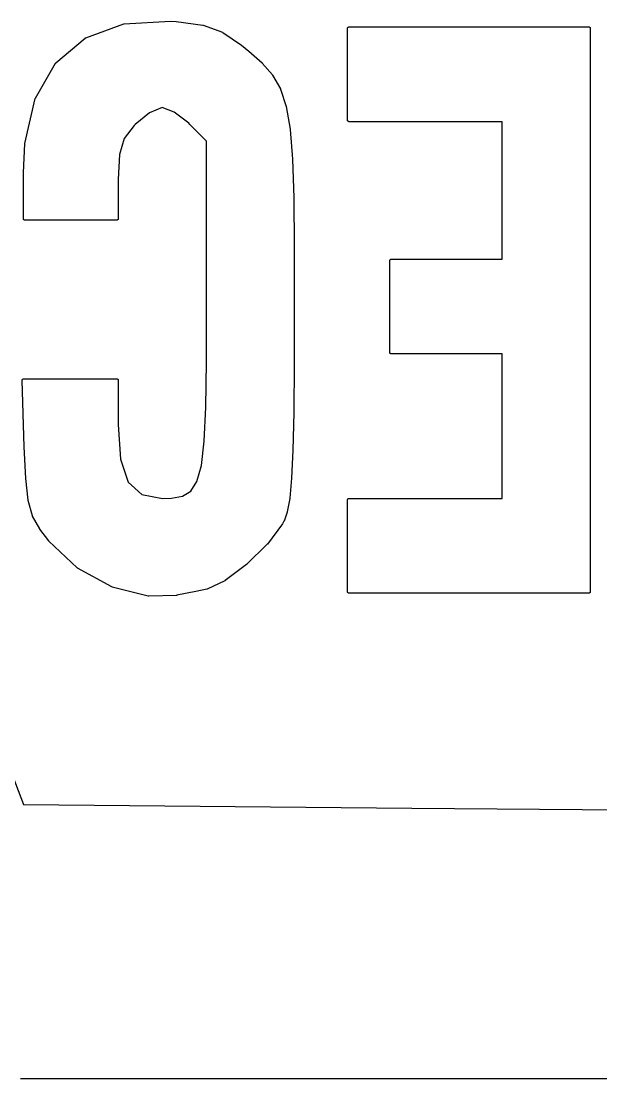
# Model space of a CAD drawing. Extents: x 82.3 to 113.6, y -103.4 to -64.8.
# Drawn here: x 107.221 to 108.962, y -87.875 to -84.694 of the extents above; entities that cross this region are included whole.
import ezdxf

# ---------------------------------------------------------------- set-up
doc = ezdxf.new("R2010")
doc.units = 0
doc.layers.add('BLACK', color=7, linetype='CONTINUOUS')

msp = doc.modelspace()

# ---------------------------------------------------------------- linework, layer by layer
at = {"layer": 'BLACK', "linetype": 'CONTINUOUS'}
for p, q in [((107.415, -84.744), (107.529, -84.7023)), ((107.529, -84.7021), (107.53, -84.702)), ((107.529, -84.7022), (107.529, -84.7021)), ((107.529, -84.7021), (107.529, -84.7021)), ((107.529, -84.7023), (107.529, -84.7022)), ((107.529, -84.7023), (107.529, -84.7023)), ((107.53, -84.702), (107.669, -84.6942)), ((107.53, -84.702), (107.53, -84.702)), ((107.53, -84.702), (107.53, -84.702)), ((107.669, -84.6942), (107.669, -84.6942)), ((107.669, -84.6942), (107.669, -84.6942)), ((107.669, -84.6942), (107.669, -84.6942)), ((107.669, -84.6942), (107.686, -84.6954)), ((107.686, -84.6954), (107.686, -84.6954)), ((107.686, -84.6954), (107.686, -84.6954)), ((107.686, -84.6954), (107.686, -84.6954)), ((107.686, -84.6954), (107.766, -84.706)), ((107.766, -84.706), (107.766, -84.706)), ((107.766, -84.706), (107.766, -84.706)), ((107.766, -84.706), (107.766, -84.706)), ((107.766, -84.706), (107.767, -84.7061)), ((107.767, -84.7061), (107.767, -84.7063)), ((107.767, -84.7063), (107.767, -84.7063)), ((107.767, -84.7063), (107.767, -84.7063)), ((107.767, -84.7063), (107.826, -84.7277)), ((107.826, -84.7277), (107.826, -84.7277)), ((107.826, -84.7277), (107.826, -84.7278)), ((107.826, -84.7278), (107.826, -84.7278)), ((107.826, -84.7278), (107.827, -84.728)), ((107.827, -84.728), (107.827, -84.7281)), ((107.827, -84.7281), (107.827, -84.7282)), ((107.827, -84.7282), (107.827, -84.7283)), ((107.827, -84.7283), (107.883, -84.7666)), ((108.201, -84.7144), (108.202, -84.7139)), ((108.201, -84.7148), (108.201, -84.7144)), ((108.201, -84.7144), (108.201, -84.7144)), ((108.201, -84.7144), (108.201, -84.7144)), ((108.201, -84.7153), (108.201, -84.7148)), ((108.201, -84.7157), (108.201, -84.7153)), ((108.201, -84.7153), (108.201, -84.7153)), ((108.201, -84.7153), (108.201, -84.7153)), ((108.201, -84.7163), (108.201, -84.7157)), ((108.201, -84.9915), (108.201, -84.7163)), ((108.202, -84.7128), (108.203, -84.7125)), ((108.202, -84.7131), (108.202, -84.7128)), ((108.202, -84.7128), (108.202, -84.7128)), ((108.202, -84.7128), (108.202, -84.7128)), ((108.202, -84.7135), (108.202, -84.7131)), ((108.202, -84.7139), (108.202, -84.7135)), ((108.202, -84.7135), (108.202, -84.7135)), ((108.202, -84.7135), (108.202, -84.7135)), ((108.203, -84.7121), (108.204, -84.7119)), ((108.203, -84.7122), (108.203, -84.7121)), ((108.203, -84.7125), (108.203, -84.7122)), ((108.203, -84.7122), (108.203, -84.7122)), ((108.204, -84.7116), (108.205, -84.7114)), ((108.204, -84.7117), (108.204, -84.7116)), ((108.204, -84.7119), (108.204, -84.7117)), ((108.204, -84.7117), (108.204, -84.7117)), ((108.204, -84.7117), (108.204, -84.7117)), ((108.205, -84.7114), (108.206, -84.7113)), ((108.205, -84.7114), (108.205, -84.7114)), ((108.205, -84.7114), (108.205, -84.7114)), ((108.205, -84.7114), (108.205, -84.7114)), ((108.206, -84.7113), (108.926, -84.7113)), ((108.926, -84.7113), (108.926, -84.7114)), ((108.926, -84.7114), (108.927, -84.7114)), ((108.927, -84.7114), (108.927, -84.7114)), ((108.927, -84.7114), (108.927, -84.7114)), ((108.927, -84.7114), (108.927, -84.7116)), ((108.927, -84.7116), (108.927, -84.7117)), ((108.927, -84.7117), (108.927, -84.7117)), ((108.927, -84.7117), (108.927, -84.7117)), ((108.927, -84.7117), (108.928, -84.712)), ((108.928, -84.712), (108.928, -84.7122)), ((108.928, -84.7122), (108.928, -84.7122)), ((108.928, -84.7122), (108.928, -84.7122)), ((108.928, -84.7122), (108.929, -84.7125)), ((108.929, -84.7125), (108.929, -84.7128)), ((108.929, -84.7128), (108.929, -84.7128)), ((108.929, -84.7128), (108.929, -84.7128)), ((108.929, -84.7128), (108.929, -84.7131)), ((108.929, -84.7131), (108.93, -84.7136)), ((108.93, -84.7136), (108.93, -84.7136)), ((108.93, -84.7136), (108.93, -84.7136)), ((108.93, -84.7136), (108.93, -84.714)), ((108.93, -84.714), (108.93, -84.7144)), ((108.93, -84.7144), (108.93, -84.7144)), ((108.93, -84.7144), (108.93, -84.7145)), ((108.93, -84.7145), (108.93, -84.7148)), ((108.93, -84.7148), (108.93, -84.7154)), ((108.93, -84.7154), (108.93, -84.7154)), ((108.93, -84.7154), (108.93, -84.7154)), ((108.93, -84.7154), (108.93, -84.7158)), ((108.93, -84.7158), (108.93, -84.7163)), ((108.93, -84.7163), (108.93, -86.4097)), ((107.325, -84.8191), (107.413, -84.7449)), ((107.413, -84.7448), (107.414, -84.7446)), ((107.413, -84.7449), (107.413, -84.7448)), ((107.414, -84.7441), (107.415, -84.744)), ((107.414, -84.7443), (107.414, -84.7441)), ((107.414, -84.7444), (107.414, -84.7443)), ((107.414, -84.7446), (107.414, -84.7444)), ((107.414, -84.7444), (107.414, -84.7444)), ((107.883, -84.7666), (107.883, -84.7667)), ((107.883, -84.7667), (107.883, -84.7668)), ((107.883, -84.7668), (107.883, -84.7669)), ((107.883, -84.7669), (107.905, -84.7848)), ((107.905, -84.7848), (107.905, -84.7849)), ((107.905, -84.7849), (107.905, -84.7849)), ((107.905, -84.7849), (107.905, -84.7849)), ((107.905, -84.7849), (107.945, -84.8199)), ((107.264, -84.9257), (107.324, -84.8204)), ((107.324, -84.8203), (107.325, -84.8201)), ((107.324, -84.8204), (107.324, -84.8203)), ((107.325, -84.8193), (107.325, -84.8191)), ((107.325, -84.8196), (107.325, -84.8193)), ((107.325, -84.8197), (107.325, -84.8196)), ((107.325, -84.8198), (107.325, -84.8197)), ((107.325, -84.8201), (107.325, -84.8198)), ((107.945, -84.8199), (107.945, -84.8199)), ((107.945, -84.8199), (107.945, -84.8201)), ((107.945, -84.8201), (107.945, -84.8203)), ((107.945, -84.8203), (107.976, -84.8557)), ((107.976, -84.8557), (107.976, -84.8557)), ((107.976, -84.8557), (107.976, -84.8561)), ((107.976, -84.8561), (107.976, -84.8565)), ((107.976, -84.8565), (108, -84.8975)), ((108, -84.8975), (108, -84.8976)), ((108, -84.8976), (108, -84.898)), ((108, -84.898), (108, -84.8984)), ((108, -84.8984), (108.017, -84.9504)), ((107.232, -85.0622), (107.263, -84.9271)), ((107.263, -84.927), (107.264, -84.9268)), ((107.263, -84.9271), (107.263, -84.927)), ((107.264, -84.9259), (107.264, -84.9257)), ((107.264, -84.9261), (107.264, -84.9259)), ((107.264, -84.9264), (107.264, -84.9261)), ((107.264, -84.9266), (107.264, -84.9264)), ((107.264, -84.9268), (107.264, -84.9266)), ((107.644, -84.9542), (107.606, -84.97)), ((107.68, -84.9677), (107.644, -84.9542)), ((107.644, -84.9542), (107.644, -84.9542)), ((108.017, -84.9504), (108.017, -84.9504)), ((108.017, -84.9504), (108.017, -84.9508)), ((108.017, -84.9508), (108.017, -84.9511)), ((108.017, -84.9511), (108.029, -85.0191)), ((107.606, -84.97), (107.563, -85.0048)), ((107.724, -85.0013), (107.68, -84.9677)), ((108.201, -84.992), (108.201, -84.9915)), ((108.201, -84.9924), (108.201, -84.992)), ((108.201, -84.9925), (108.201, -84.9924)), ((108.201, -84.9929), (108.201, -84.9925)), ((108.201, -84.9925), (108.201, -84.9925)), ((108.201, -84.9934), (108.201, -84.9929)), ((108.201, -84.9938), (108.201, -84.9934)), ((108.201, -84.9934), (108.201, -84.9934)), ((108.201, -84.9934), (108.201, -84.9934)), ((108.202, -84.9942), (108.201, -84.9938)), ((108.202, -84.9943), (108.202, -84.9942)), ((108.202, -84.9946), (108.202, -84.9943)), ((108.202, -84.9943), (108.202, -84.9943)), ((108.202, -84.995), (108.202, -84.9946)), ((108.203, -84.9953), (108.202, -84.995)), ((108.202, -84.995), (108.202, -84.995)), ((108.202, -84.995), (108.202, -84.995)), ((108.203, -84.9956), (108.203, -84.9953)), ((108.203, -84.9958), (108.203, -84.9956)), ((108.203, -84.9956), (108.203, -84.9956)), ((108.203, -84.9956), (108.203, -84.9956)), ((108.204, -84.9961), (108.203, -84.9958)), ((108.204, -84.9962), (108.204, -84.9961)), ((108.204, -84.9961), (108.204, -84.9961)), ((108.204, -84.9961), (108.204, -84.9961)), ((108.205, -84.9964), (108.204, -84.9962)), ((107.56, -85.0076), (107.53, -85.047)), ((107.563, -85.0048), (107.56, -85.0076)), ((107.727, -85.0046), (107.724, -85.0013)), ((107.727, -85.0047), (107.727, -85.0046)), ((107.777, -85.0551), (107.727, -85.0047)), ((108.029, -85.0191), (108.029, -85.0192)), ((108.029, -85.0192), (108.029, -85.0194)), ((108.029, -85.0194), (108.029, -85.0196)), ((108.029, -85.0196), (108.036, -85.109)), ((108.206, -84.9965), (108.205, -84.9964)), ((108.205, -84.9964), (108.205, -84.9964)), ((108.205, -84.9964), (108.205, -84.9964)), ((108.205, -84.9964), (108.205, -84.9964)), ((108.666, -84.9965), (108.206, -84.9965)), ((108.666, -85.4098), (108.666, -84.9965)), ((107.53, -85.047), (107.516, -85.0956)), ((107.777, -85.5467), (107.777, -85.0551)), ((107.227, -85.1493), (107.232, -85.063)), ((107.232, -85.0625), (107.232, -85.0622)), ((107.232, -85.063), (107.232, -85.0625)), ((107.232, -85.063), (107.232, -85.063)), ((107.516, -85.0956), (107.512, -85.1706)), ((108.036, -85.109), (108.036, -85.1091)), ((108.036, -85.1091), (108.036, -85.1092)), ((108.036, -85.1092), (108.036, -85.1093)), ((108.036, -85.1093), (108.04, -85.2253)), ((107.227, -85.1494), (107.227, -85.1493)), ((107.227, -85.1495), (107.227, -85.1494)), ((107.227, -85.2878), (107.227, -85.1495)), ((107.512, -85.1706), (107.512, -85.2879)), ((108.04, -85.2253), (108.04, -85.2254)), ((108.04, -85.2254), (108.04, -85.2254)), ((108.04, -85.2254), (108.04, -85.2254)), ((108.04, -85.2254), (108.041, -85.3734)), ((107.227, -85.2883), (107.227, -85.2878)), ((107.227, -85.2888), (107.227, -85.2883)), ((107.227, -85.2893), (107.227, -85.2888)), ((107.227, -85.2888), (107.227, -85.2888)), ((107.227, -85.2888), (107.227, -85.2888)), ((107.228, -85.2897), (107.227, -85.2893)), ((107.228, -85.2901), (107.228, -85.2897)), ((107.228, -85.2897), (107.228, -85.2897)), ((107.228, -85.2897), (107.228, -85.2897)), ((107.228, -85.2906), (107.228, -85.2901)), ((107.228, -85.291), (107.228, -85.2906)), ((107.228, -85.2906), (107.228, -85.2906)), ((107.228, -85.2906), (107.228, -85.2906)), ((107.229, -85.2913), (107.228, -85.291)), ((107.229, -85.2914), (107.229, -85.2913)), ((107.229, -85.2913), (107.229, -85.2913)), ((107.229, -85.2916), (107.229, -85.2914)), ((107.229, -85.292), (107.229, -85.2916)), ((107.23, -85.2921), (107.229, -85.292)), ((107.229, -85.292), (107.229, -85.292)), ((107.229, -85.292), (107.229, -85.292)), ((107.23, -85.2924), (107.23, -85.2921)), ((107.231, -85.2926), (107.23, -85.2924)), ((107.23, -85.2924), (107.23, -85.2924)), ((107.23, -85.2924), (107.23, -85.2924)), ((107.231, -85.2927), (107.231, -85.2926)), ((107.232, -85.2928), (107.231, -85.2927)), ((107.231, -85.2927), (107.231, -85.2927)), ((107.231, -85.2927), (107.231, -85.2927)), ((107.507, -85.2928), (107.232, -85.2928)), ((107.232, -85.2928), (107.232, -85.2928)), ((107.508, -85.2928), (107.507, -85.2928)), ((107.509, -85.2926), (107.508, -85.2927)), ((107.508, -85.2927), (107.508, -85.2927)), ((107.508, -85.2927), (107.508, -85.2927)), ((107.508, -85.2927), (107.508, -85.2928)), ((107.51, -85.2922), (107.509, -85.2925)), ((107.509, -85.2925), (107.509, -85.2925)), ((107.509, -85.2925), (107.509, -85.2925)), ((107.509, -85.2925), (107.509, -85.2926)), ((107.511, -85.2914), (107.51, -85.2917)), ((107.51, -85.2917), (107.51, -85.292)), ((107.51, -85.292), (107.51, -85.292)), ((107.51, -85.292), (107.51, -85.292)), ((107.51, -85.292), (107.51, -85.2922)), ((107.512, -85.2903), (107.511, -85.2906)), ((107.511, -85.2906), (107.511, -85.2906)), ((107.511, -85.2906), (107.511, -85.2907)), ((107.511, -85.2907), (107.511, -85.291)), ((107.511, -85.291), (107.511, -85.2914)), ((107.511, -85.2914), (107.511, -85.2914)), ((107.511, -85.2914), (107.511, -85.2914)), ((107.512, -85.2879), (107.512, -85.2883)), ((107.512, -85.2883), (107.512, -85.2888)), ((107.512, -85.2888), (107.512, -85.2889)), ((107.512, -85.2889), (107.512, -85.2889)), ((107.512, -85.2889), (107.512, -85.2894)), ((107.512, -85.2894), (107.512, -85.2898)), ((107.512, -85.2898), (107.512, -85.2898)), ((107.512, -85.2898), (107.512, -85.2898)), ((107.512, -85.2898), (107.512, -85.2903)), ((108.041, -85.3734), (108.041, -85.3734)), ((108.041, -85.3734), (108.041, -85.5584)), ((108.332, -85.4099), (108.333, -85.4098)), ((108.333, -85.4098), (108.666, -85.4098)), ((108.328, -85.4129), (108.329, -85.4124)), ((108.328, -85.4133), (108.328, -85.4129)), ((108.328, -85.4129), (108.328, -85.4129)), ((108.328, -85.4129), (108.328, -85.4129)), ((108.328, -85.4138), (108.328, -85.4133)), ((108.328, -85.4143), (108.328, -85.4138)), ((108.328, -85.4138), (108.328, -85.4138)), ((108.328, -85.4138), (108.328, -85.4138)), ((108.328, -85.4148), (108.328, -85.4143)), ((108.328, -85.69), (108.328, -85.4148)), ((108.329, -85.4113), (108.33, -85.411)), ((108.329, -85.4116), (108.329, -85.4113)), ((108.329, -85.4113), (108.329, -85.4113)), ((108.329, -85.4113), (108.329, -85.4113)), ((108.329, -85.412), (108.329, -85.4116)), ((108.329, -85.4124), (108.329, -85.412)), ((108.329, -85.412), (108.329, -85.412)), ((108.329, -85.412), (108.329, -85.412)), ((108.33, -85.4106), (108.331, -85.4104)), ((108.33, -85.4107), (108.33, -85.4106)), ((108.33, -85.411), (108.33, -85.4107)), ((108.33, -85.4107), (108.33, -85.4107)), ((108.331, -85.4101), (108.332, -85.4099)), ((108.331, -85.4102), (108.331, -85.4101)), ((108.331, -85.4104), (108.331, -85.4102)), ((108.331, -85.4102), (108.331, -85.4102)), ((108.331, -85.4102), (108.331, -85.4102)), ((108.332, -85.4099), (108.332, -85.4099)), ((108.332, -85.4099), (108.332, -85.4099)), ((108.332, -85.4099), (108.332, -85.4099)), ((107.777, -85.7198), (107.777, -85.5467)), ((108.041, -85.5584), (108.041, -85.5584)), ((108.041, -85.5584), (108.041, -85.7249)), ((108.328, -85.6905), (108.328, -85.69)), ((108.328, -85.6909), (108.328, -85.6905)), ((108.328, -85.691), (108.328, -85.6909)), ((108.328, -85.6915), (108.328, -85.691)), ((108.328, -85.691), (108.328, -85.691)), ((108.328, -85.6919), (108.328, -85.6915)), ((108.328, -85.6923), (108.328, -85.6919)), ((108.328, -85.6919), (108.328, -85.6919)), ((108.328, -85.6919), (108.328, -85.6919)), ((108.329, -85.6927), (108.328, -85.6923)), ((108.329, -85.6928), (108.329, -85.6927)), ((108.329, -85.6932), (108.329, -85.6928)), ((108.329, -85.6928), (108.329, -85.6928)), ((108.329, -85.6935), (108.329, -85.6932)), ((108.33, -85.6938), (108.329, -85.6935)), ((108.329, -85.6935), (108.329, -85.6935)), ((108.329, -85.6935), (108.329, -85.6935)), ((108.33, -85.6941), (108.33, -85.6938)), ((108.33, -85.6943), (108.33, -85.6941)), ((108.33, -85.6941), (108.33, -85.6941)), ((108.33, -85.6941), (108.33, -85.6941)), ((108.331, -85.6946), (108.33, -85.6943)), ((108.331, -85.6947), (108.331, -85.6946)), ((108.331, -85.6946), (108.331, -85.6946)), ((108.331, -85.6946), (108.331, -85.6946)), ((108.332, -85.6949), (108.331, -85.6947)), ((108.333, -85.695), (108.332, -85.6949)), ((108.332, -85.6949), (108.332, -85.6949)), ((108.332, -85.6949), (108.332, -85.6949)), ((108.332, -85.6949), (108.332, -85.6949)), ((108.666, -85.695), (108.333, -85.695)), ((108.666, -86.1295), (108.666, -85.695)), ((107.775, -85.855), (107.777, -85.7198)), ((108.041, -85.7249), (108.04, -85.8712)), ((108.041, -85.7249), (108.041, -85.7249)), ((107.223, -85.7727), (107.224, -85.7724)), ((107.223, -85.7728), (107.223, -85.7727)), ((107.223, -85.7729), (107.223, -85.7728)), ((107.223, -85.7733), (107.223, -85.7729)), ((107.223, -85.7737), (107.223, -85.7733)), ((107.223, -85.7738), (107.223, -85.7737)), ((107.223, -85.7737), (107.223, -85.7737)), ((107.223, -85.7742), (107.223, -85.7738)), ((107.223, -85.7746), (107.223, -85.7742)), ((107.223, -85.7747), (107.223, -85.7746)), ((107.223, -85.7748), (107.223, -85.7747)), ((107.223, -85.7749), (107.223, -85.7748)), ((107.23, -85.974), (107.223, -85.7749)), ((107.224, -85.7715), (107.224, -85.7712)), ((107.224, -85.7712), (107.225, -85.7712)), ((107.224, -85.7719), (107.224, -85.7715)), ((107.224, -85.772), (107.224, -85.7719)), ((107.224, -85.7719), (107.224, -85.7719)), ((107.224, -85.7724), (107.224, -85.772)), ((107.225, -85.7705), (107.226, -85.7703)), ((107.225, -85.7706), (107.225, -85.7705)), ((107.225, -85.7708), (107.225, -85.7706)), ((107.225, -85.7706), (107.225, -85.7706)), ((107.225, -85.7711), (107.225, -85.7708)), ((107.225, -85.7712), (107.225, -85.7711)), ((107.226, -85.77), (107.227, -85.7699)), ((107.226, -85.7701), (107.226, -85.77)), ((107.226, -85.7703), (107.226, -85.7701)), ((107.226, -85.7701), (107.226, -85.7701)), ((107.227, -85.7698), (107.228, -85.7697)), ((107.227, -85.7699), (107.227, -85.7698)), ((107.227, -85.7698), (107.227, -85.7698)), ((107.227, -85.7698), (107.227, -85.7698)), ((107.228, -85.7697), (107.228, -85.7697)), ((107.228, -85.7697), (107.228, -85.7697)), ((107.228, -85.7697), (107.228, -85.7697)), ((107.228, -85.7697), (107.507, -85.7697)), ((107.507, -85.7697), (107.508, -85.7697)), ((107.508, -85.7697), (107.508, -85.7698)), ((107.508, -85.7698), (107.508, -85.7698)), ((107.508, -85.7698), (107.508, -85.7698)), ((107.508, -85.7698), (107.509, -85.7699)), ((107.509, -85.7699), (107.509, -85.7701)), ((107.509, -85.7701), (107.509, -85.7701)), ((107.509, -85.7701), (107.509, -85.7701)), ((107.509, -85.7701), (107.51, -85.7703)), ((107.51, -85.7703), (107.51, -85.7705)), ((107.51, -85.7705), (107.51, -85.7705)), ((107.51, -85.7705), (107.51, -85.7705)), ((107.51, -85.7705), (107.51, -85.7708)), ((107.51, -85.7708), (107.511, -85.7711)), ((107.511, -85.7711), (107.511, -85.7712)), ((107.511, -85.7712), (107.511, -85.7712)), ((107.511, -85.7712), (107.511, -85.7715)), ((107.511, -85.7715), (107.511, -85.7719)), ((107.511, -85.7719), (107.512, -85.7719)), ((107.512, -85.7719), (107.512, -85.7719)), ((107.512, -85.7719), (107.512, -85.7723)), ((107.512, -85.7723), (107.512, -85.7728)), ((107.512, -85.7728), (107.512, -85.7728)), ((107.512, -85.7728), (107.512, -85.7728)), ((107.512, -85.7728), (107.512, -85.7732)), ((107.512, -85.7732), (107.512, -85.7737)), ((107.512, -85.7737), (107.512, -85.7737)), ((107.512, -85.7737), (107.512, -85.7737)), ((107.512, -85.7737), (107.512, -85.7741)), ((107.512, -85.7741), (107.512, -85.7747)), ((107.512, -85.7747), (107.512, -85.9074)), ((107.77, -85.957), (107.775, -85.855)), ((108.04, -85.8712), (108.037, -85.9842)), ((108.04, -85.8712), (108.04, -85.8712)), ((108.04, -85.8712), (108.04, -85.8712)), ((107.512, -85.9074), (107.519, -86.0117)), ((107.23, -85.9741), (107.23, -85.974)), ((107.23, -85.974), (107.23, -85.974)), ((107.235, -86.0696), (107.23, -85.9741)), ((107.762, -86.0302), (107.77, -85.957)), ((107.519, -86.0117), (107.542, -86.0804)), ((108.037, -85.9843), (108.033, -86.0685)), ((108.037, -85.9842), (108.037, -85.9842)), ((108.037, -85.9842), (108.037, -85.9843)), ((108.037, -85.9843), (108.037, -85.9843)), ((107.748, -86.079), (107.762, -86.0302)), ((107.235, -86.0697), (107.235, -86.0696)), ((107.235, -86.0698), (107.235, -86.0697)), ((107.235, -86.0699), (107.235, -86.0698)), ((107.242, -86.1347), (107.235, -86.0699)), ((108.033, -86.0688), (108.028, -86.129)), ((108.033, -86.0685), (108.033, -86.0686)), ((108.033, -86.0686), (108.033, -86.0687)), ((108.033, -86.0687), (108.033, -86.0688)), ((107.542, -86.0804), (107.583, -86.1178)), ((107.705, -86.123), (107.73, -86.1081)), ((107.73, -86.1081), (107.748, -86.079)), ((107.242, -86.1351), (107.242, -86.1347)), ((107.242, -86.1355), (107.242, -86.1351)), ((107.255, -86.1815), (107.242, -86.1355)), ((107.242, -86.1355), (107.242, -86.1355)), ((107.583, -86.1178), (107.645, -86.1295)), ((107.645, -86.1295), (107.672, -86.1288)), ((107.672, -86.1288), (107.705, -86.123)), ((108.028, -86.1295), (108.02, -86.1704)), ((108.028, -86.129), (108.028, -86.1291)), ((108.028, -86.1291), (108.028, -86.1293)), ((108.028, -86.1293), (108.028, -86.1295)), ((108.201, -86.1325), (108.202, -86.132)), ((108.201, -86.1326), (108.201, -86.1325)), ((108.201, -86.1325), (108.201, -86.1325)), ((108.201, -86.1329), (108.201, -86.1326)), ((108.201, -86.1335), (108.201, -86.1329)), ((108.201, -86.1339), (108.201, -86.1335)), ((108.201, -86.1335), (108.201, -86.1335)), ((108.201, -86.1335), (108.201, -86.1335)), ((108.201, -86.1344), (108.201, -86.1339)), ((108.201, -86.4097), (108.201, -86.1344)), ((108.202, -86.1309), (108.203, -86.1306)), ((108.202, -86.131), (108.202, -86.1309)), ((108.202, -86.1309), (108.202, -86.1309)), ((108.202, -86.1313), (108.202, -86.131)), ((108.202, -86.1317), (108.202, -86.1313)), ((108.202, -86.132), (108.202, -86.1317)), ((108.202, -86.1317), (108.202, -86.1317)), ((108.202, -86.1317), (108.202, -86.1317)), ((108.203, -86.1303), (108.204, -86.1301)), ((108.203, -86.1306), (108.203, -86.1303)), ((108.203, -86.1303), (108.203, -86.1303)), ((108.203, -86.1303), (108.203, -86.1303)), ((108.204, -86.1297), (108.205, -86.1296)), ((108.204, -86.1299), (108.204, -86.1297)), ((108.204, -86.1301), (108.204, -86.1299)), ((108.204, -86.1299), (108.204, -86.1299)), ((108.204, -86.1299), (108.204, -86.1299)), ((108.205, -86.1296), (108.205, -86.1295)), ((108.205, -86.1295), (108.206, -86.1295)), ((108.205, -86.1296), (108.205, -86.1296)), ((108.205, -86.1296), (108.205, -86.1296)), ((108.206, -86.1295), (108.666, -86.1295)), ((108.02, -86.1712), (108.011, -86.1976)), ((108.02, -86.1704), (108.02, -86.1705)), ((108.02, -86.1705), (108.02, -86.1709)), ((108.02, -86.1709), (108.02, -86.1712)), ((107.255, -86.1816), (107.255, -86.1815)), ((107.255, -86.1815), (107.255, -86.1815)), ((107.255, -86.182), (107.255, -86.1816)), ((107.255, -86.1824), (107.255, -86.182)), ((107.255, -86.1825), (107.255, -86.1824)), ((107.255, -86.1824), (107.255, -86.1824)), ((107.277, -86.2212), (107.255, -86.1825)), ((107.255, -86.1825), (107.255, -86.1825)), ((108.01, -86.1983), (108.006, -86.2058)), ((108.011, -86.1977), (108.01, -86.198)), ((108.01, -86.198), (108.01, -86.1983)), ((108.011, -86.1976), (108.011, -86.1977)), ((107.277, -86.2215), (107.277, -86.2212)), ((107.277, -86.2218), (107.277, -86.2215)), ((107.304, -86.2573), (107.277, -86.2218)), ((107.277, -86.2218), (107.277, -86.2218)), ((108.006, -86.2064), (107.961, -86.2668)), ((108.006, -86.2058), (108.006, -86.2059)), ((108.006, -86.2059), (108.006, -86.2062)), ((108.006, -86.2062), (108.006, -86.2064)), ((107.304, -86.2576), (107.304, -86.2573)), ((107.304, -86.2579), (107.304, -86.2576)), ((107.389, -86.3383), (107.304, -86.2579)), ((107.304, -86.2579), (107.304, -86.2579)), ((107.96, -86.2674), (107.899, -86.3278)), ((107.961, -86.2669), (107.96, -86.2672)), ((107.96, -86.2672), (107.96, -86.2674)), ((107.961, -86.2668), (107.961, -86.2669)), ((107.898, -86.3282), (107.834, -86.3768)), ((107.899, -86.328), (107.898, -86.3282)), ((107.899, -86.3278), (107.899, -86.3278)), ((107.899, -86.3278), (107.899, -86.328)), ((107.389, -86.3384), (107.389, -86.3383)), ((107.389, -86.3383), (107.389, -86.3383)), ((107.39, -86.3386), (107.389, -86.3384)), ((107.39, -86.3389), (107.39, -86.3386)), ((107.39, -86.339), (107.39, -86.3389)), ((107.39, -86.3389), (107.39, -86.3389)), ((107.493, -86.3956), (107.39, -86.339)), ((107.39, -86.339), (107.39, -86.339)), ((107.493, -86.3957), (107.493, -86.3956)), ((107.494, -86.3959), (107.493, -86.3957)), ((107.493, -86.3957), (107.493, -86.3957)), ((107.494, -86.396), (107.494, -86.3959)), ((107.833, -86.3774), (107.779, -86.4025)), ((107.834, -86.377), (107.833, -86.3773)), ((107.833, -86.3773), (107.833, -86.3773)), ((107.833, -86.3773), (107.833, -86.3774)), ((107.834, -86.3768), (107.834, -86.3769)), ((107.834, -86.3769), (107.834, -86.3769)), ((107.834, -86.3769), (107.834, -86.3769)), ((107.834, -86.3769), (107.834, -86.377)), ((107.494, -86.3961), (107.494, -86.396)), ((107.494, -86.396), (107.494, -86.396)), ((107.602, -86.4237), (107.494, -86.3961)), ((107.494, -86.3961), (107.494, -86.3961)), ((107.603, -86.4237), (107.602, -86.4237)), ((107.603, -86.4238), (107.603, -86.4237)), ((107.604, -86.4238), (107.603, -86.4238)), ((107.603, -86.4238), (107.603, -86.4238)), ((107.603, -86.4238), (107.603, -86.4238)), ((107.687, -86.4211), (107.604, -86.4238)), ((107.604, -86.4238), (107.604, -86.4238)), ((107.604, -86.4238), (107.604, -86.4238)), ((107.688, -86.4211), (107.687, -86.4211)), ((107.745, -86.4096), (107.688, -86.421)), ((107.688, -86.421), (107.688, -86.421)), ((107.688, -86.421), (107.688, -86.4211)), ((107.778, -86.4028), (107.745, -86.4096)), ((107.745, -86.4096), (107.745, -86.4096)), ((107.745, -86.4096), (107.745, -86.4096)), ((107.779, -86.4026), (107.778, -86.4027)), ((107.778, -86.4027), (107.778, -86.4028)), ((107.778, -86.4028), (107.778, -86.4028)), ((107.778, -86.4028), (107.778, -86.4028)), ((107.779, -86.4025), (107.779, -86.4025)), ((107.779, -86.4025), (107.779, -86.4025)), ((107.779, -86.4025), (107.779, -86.4026)), ((108.201, -86.4102), (108.201, -86.4097)), ((108.201, -86.4106), (108.201, -86.4102)), ((108.201, -86.4111), (108.201, -86.4106)), ((108.201, -86.4106), (108.201, -86.4106)), ((108.201, -86.4106), (108.201, -86.4106)), ((108.201, -86.4115), (108.201, -86.4111)), ((108.201, -86.4116), (108.201, -86.4115)), ((108.201, -86.412), (108.201, -86.4116)), ((108.201, -86.4116), (108.201, -86.4116)), ((108.202, -86.4124), (108.201, -86.412)), ((108.202, -86.4128), (108.202, -86.4124)), ((108.202, -86.4124), (108.202, -86.4124)), ((108.202, -86.4124), (108.202, -86.4124)), ((108.202, -86.4132), (108.202, -86.4128)), ((108.203, -86.4134), (108.202, -86.4132)), ((108.202, -86.4132), (108.202, -86.4132)), ((108.202, -86.4132), (108.202, -86.4132)), ((108.203, -86.4138), (108.203, -86.4134)), ((108.203, -86.414), (108.203, -86.4138)), ((108.203, -86.4138), (108.203, -86.4138)), ((108.203, -86.4138), (108.203, -86.4138)), ((108.204, -86.4143), (108.203, -86.414)), ((108.204, -86.4144), (108.204, -86.4143)), ((108.204, -86.4143), (108.204, -86.4143)), ((108.204, -86.4143), (108.204, -86.4143)), ((108.205, -86.4146), (108.204, -86.4144)), ((108.205, -86.4146), (108.205, -86.4146)), ((108.205, -86.4146), (108.205, -86.4146)), ((108.205, -86.4146), (108.205, -86.4146)), ((108.206, -86.4147), (108.205, -86.4146)), ((108.925, -86.4147), (108.206, -86.4147)), ((108.926, -86.4146), (108.925, -86.4147)), ((108.927, -86.4144), (108.926, -86.4146)), ((108.926, -86.4146), (108.926, -86.4146)), ((108.926, -86.4146), (108.926, -86.4146)), ((108.926, -86.4146), (108.926, -86.4146)), ((108.928, -86.4141), (108.927, -86.4143)), ((108.927, -86.4143), (108.927, -86.4143)), ((108.927, -86.4143), (108.927, -86.4143)), ((108.927, -86.4143), (108.927, -86.4144)), ((108.929, -86.4135), (108.928, -86.4138)), ((108.928, -86.4138), (108.928, -86.4138)), ((108.928, -86.4138), (108.928, -86.4139)), ((108.928, -86.4139), (108.928, -86.4141)), ((108.93, -86.4125), (108.929, -86.4128)), ((108.929, -86.4128), (108.929, -86.4132)), ((108.929, -86.4132), (108.929, -86.4132)), ((108.929, -86.4132), (108.929, -86.4132)), ((108.929, -86.4132), (108.929, -86.4135)), ((108.93, -86.4097), (108.93, -86.4102)), ((108.93, -86.4102), (108.93, -86.4107)), ((108.93, -86.4107), (108.93, -86.4107)), ((108.93, -86.4107), (108.93, -86.4107)), ((108.93, -86.4107), (108.93, -86.4111)), ((108.93, -86.4111), (108.93, -86.4116)), ((108.93, -86.4116), (108.93, -86.4116)), ((108.93, -86.4116), (108.93, -86.4116)), ((108.93, -86.4116), (108.93, -86.4121)), ((108.93, -86.4121), (108.93, -86.4125)), ((108.93, -86.4125), (108.93, -86.4125)), ((108.93, -86.4125), (108.93, -86.4125)), ((107.184, -86.9371), (107.227, -87.0503)), ((107.227, -87.0503), (108.394, -87.0608)), ((108.394, -87.0608), (109.174, -87.0679)), ((109.553, -87.8752), (107.218, -87.8752))]:
    msp.add_line(p, q, dxfattribs=at)

doc.saveas('drawing.dxf')
